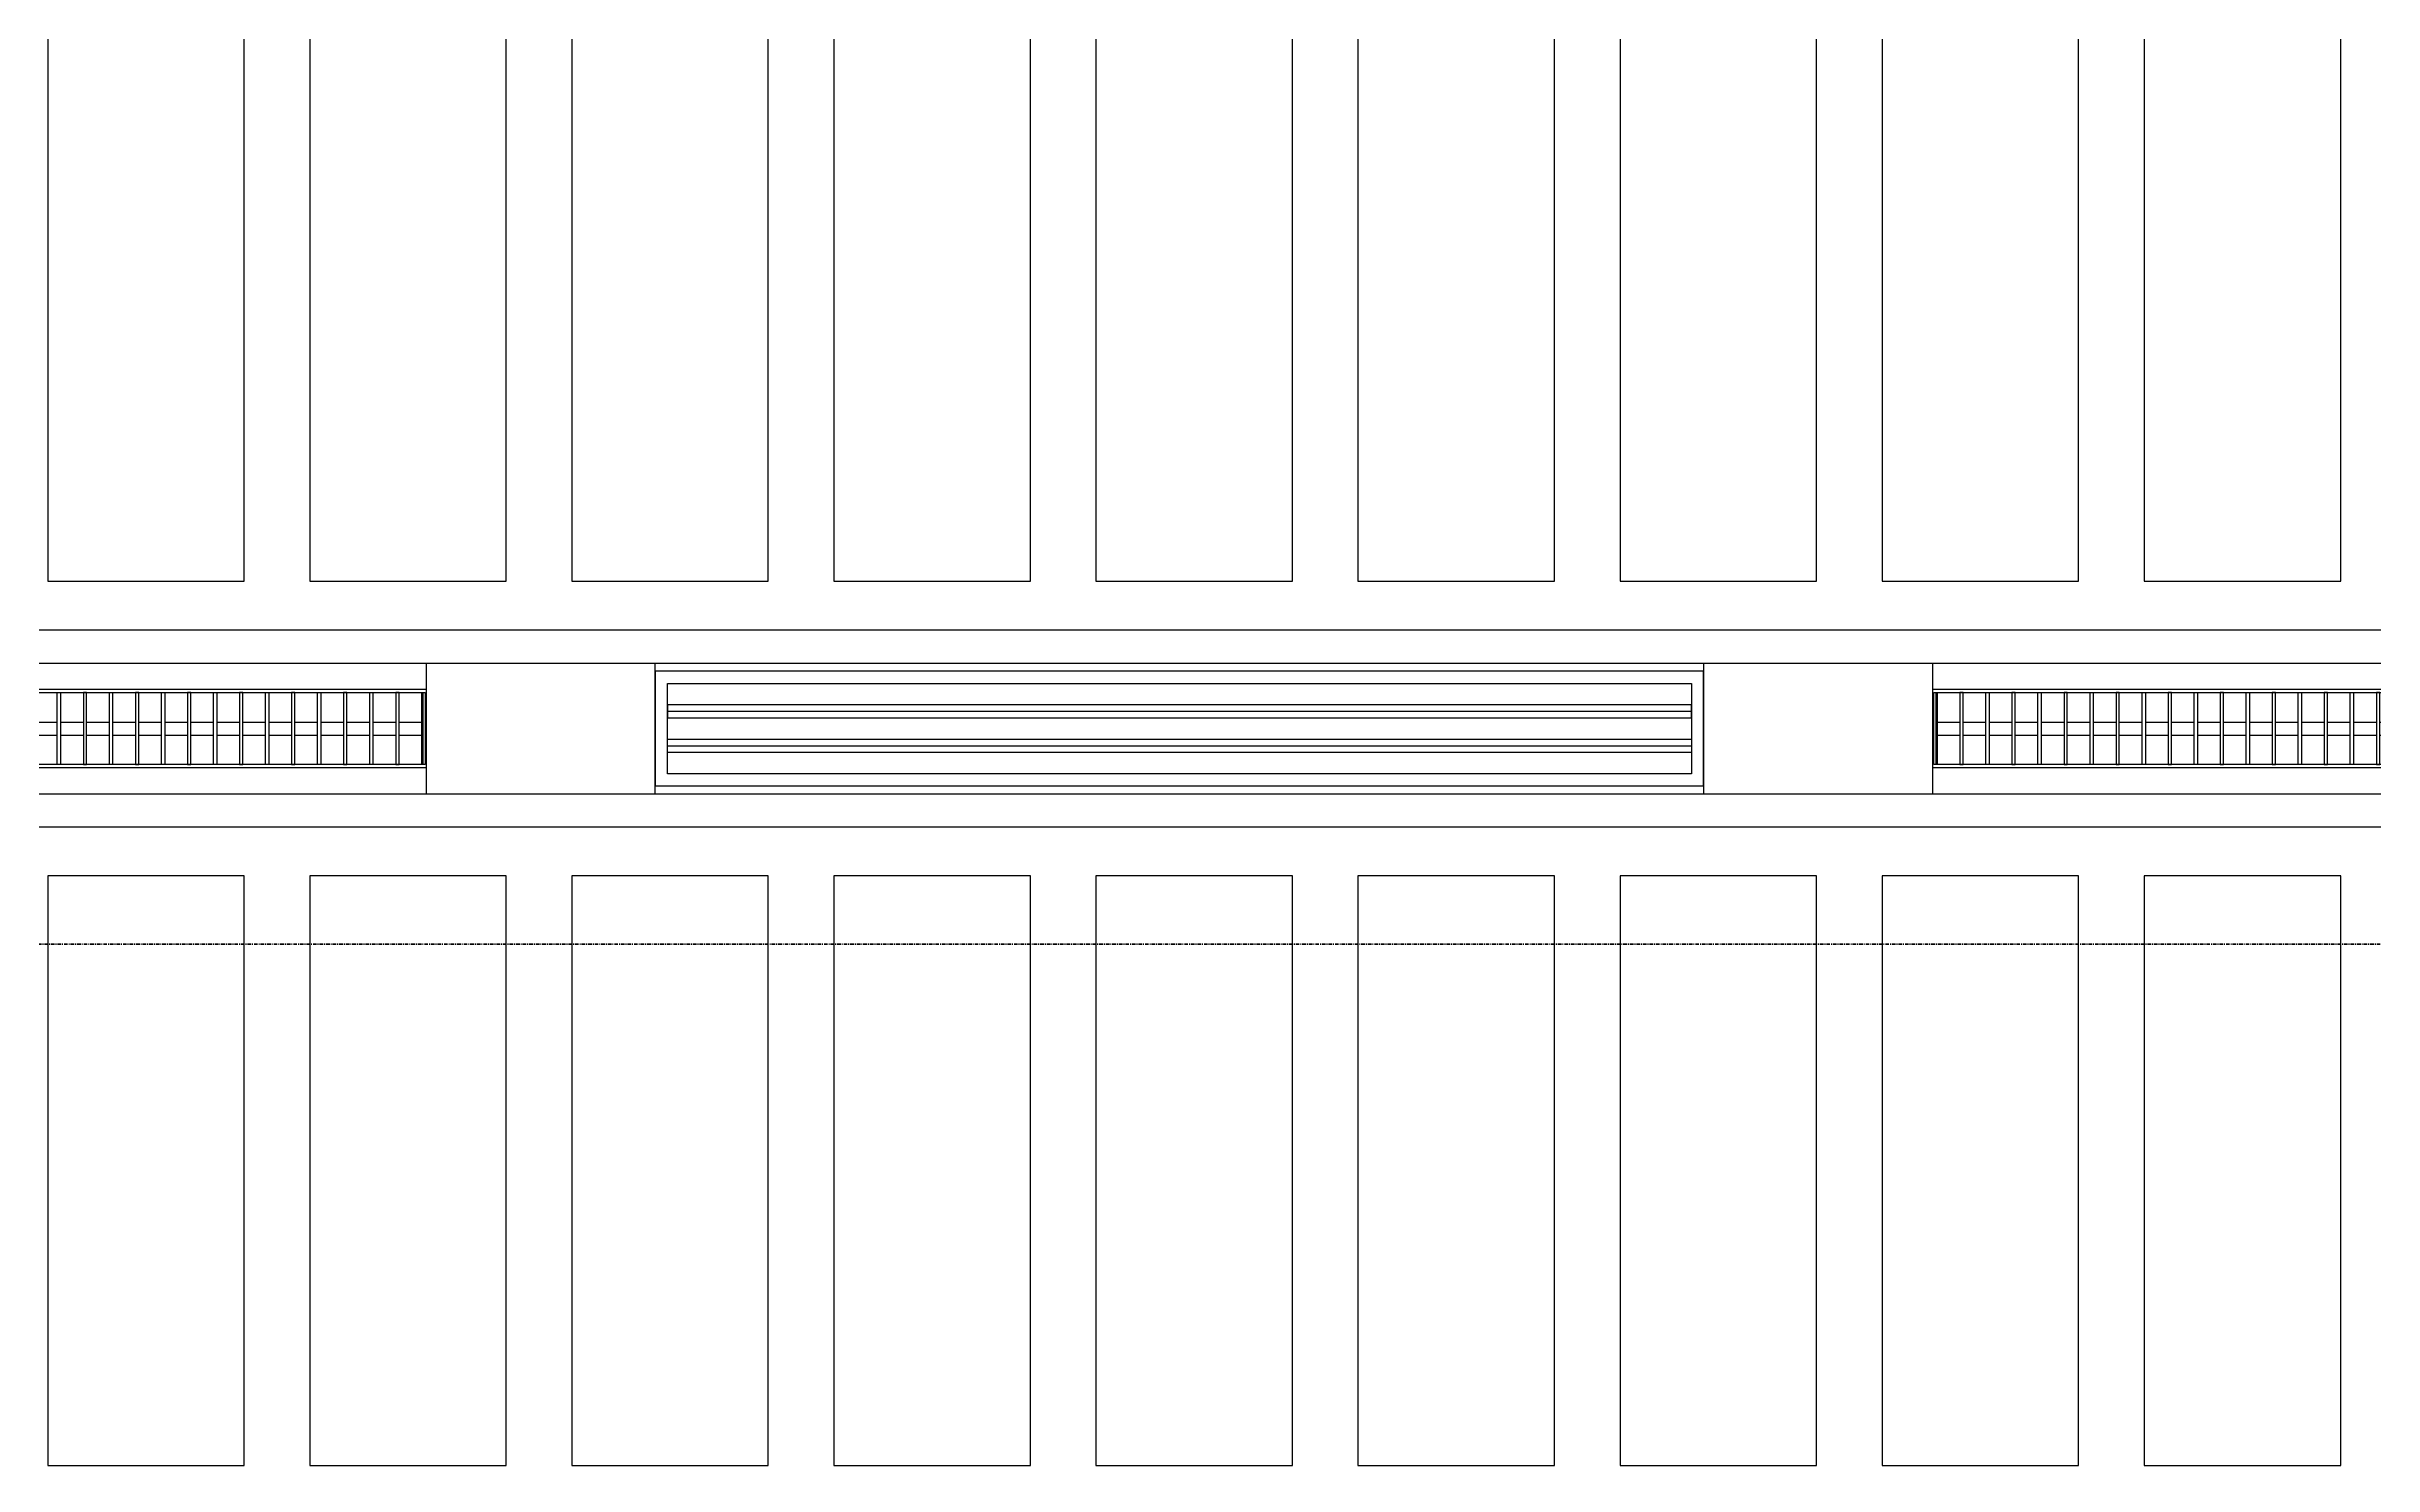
# Model space of a CAD drawing. Header units: millimetres. Extents: x -678720 to -601931, y -306 to 39239.
# Drawn here: x -672726 to -669174, y 4344 to 6510 of the extents above; entities that cross this region are included whole.
import ezdxf
from ezdxf.enums import TextEntityAlignment as Align
from ezdxf.xclip import XClip

# ---------------------------------------------------------------- set-up
doc = ezdxf.new("R2010")
doc.units = ezdxf.units.MM
doc.header["$XCLIPFRAME"] = 0
doc.linetypes.add('DPA_Grid _ Level 100', pattern=[10, 5.5, -1.6, 1.3, -1.6])
for name, color, linetype in [('000 - WIPEOUT', 250, 'Continuous'), ('001 - ASCESSORIES', 251, 'Continuous'), ('A04_TUBE SERIES', 2, 'Continuous'), ('A11_ALU.SOLID SHEET', 2, 'Continuous')]:
    doc.layers.add(name, color=color, linetype=linetype)
doc.layers.add('008 - LIGHTING', color=1, linetype='Continuous', lineweight=9)
doc.layers.add('G-ANNO-SECL', color=3, linetype='Continuous', lineweight=9)

# ---------------------------------------------------------------- blocks, each defined once
blk = doc.blocks.new('*U475')
blk.add_point((0, 0))
at = {"layer": 'Defpoints', "color": 250}
blk.add_text('AL.SHEET-HAT-TYPE-C', height=7, rotation=270, dxfattribs=at).set_placement((15, 0), align=Align.BOTTOM_CENTER)
blk.add_wipeout([(0, -100), (350, -100), (350, 100), (0, 100)]).dxf.layer = '000 - WIPEOUT'
at = {"layer": 'A11_ALU.SOLID SHEET', "color": 0}
blk.add_lwpolyline([(0, -100), (350, -100), (350, 100), (0, 100)], close=True, dxfattribs=at)
blk = doc.blocks.new('*U476')
at = {"layer": '001 - ASCESSORIES', "color": 0, "linetype": 'ByBlock'}
blk.add_lwpolyline([(800, 87.5), (-800, 87.5), (-800, -87.5), (800, -87.5)], close=True, dxfattribs=at)
at = {"layer": '001 - ASCESSORIES', "linetype": 'ByBlock'}
for points in [[(-781.5, 69), (781.5, 69), (781.5, -69), (-781.5, -69)], [(781.5, 36.3), (-781.5, 36.3), (-781.5, 16.3), (781.5, 16.3)], [(-781.5, -16.3), (781.5, -16.3), (781.5, -36.3), (-781.5, -36.3)]]:
    blk.add_lwpolyline(points, close=True, dxfattribs=at)
for points in [[(781.5, 26.3), (-781.5, 26.3)], [(-781.5, -26.3), (781.5, -26.3)]]:
    blk.add_lwpolyline(points, dxfattribs=at)
blk = doc.blocks.new('*U474')
at = {"color": 1}
blk.add_wipeout([(600, -60), (-600, -60), (-600, 60), (600, 60)], dxfattribs=at).dxf.layer = '000 - WIPEOUT'
at = {"layer": '001 - ASCESSORIES', "color": 0}
blk.add_lwpolyline([(600, -60), (-600, -60), (-600, 60), (600, 60)], close=True, dxfattribs=at)
at = {"layer": '001 - ASCESSORIES'}
for points in [[(-593.5, -55), (-598.5, -55), (-598.5, 55), (-593.5, 55)], [(595, -55), (-595, -55), (-595, 55), (595, 55)], [(-558.8, -55), (-553.8, -55), (-553.8, 55), (-558.8, 55)], [(-514, -55), (-519, -55), (-519, 55), (-514, 55)], [(-479.3, -55), (-474.3, -55), (-474.3, 55), (-479.3, 55)], [(-434.6, -55), (-439.6, -55), (-439.6, 55), (-434.6, 55)], [(-399.8, -55), (-394.8, -55), (-394.8, 55), (-399.8, 55)], [(-355.1, -55), (-360.1, -55), (-360.1, 55), (-355.1, 55)], [(-320.4, -55), (-315.4, -55), (-315.4, 55), (-320.4, 55)], [(-275.6, -55), (-280.6, -55), (-280.6, 55), (-275.6, 55)], [(-240.9, -55), (-235.9, -55), (-235.9, 55), (-240.9, 55)], [(-196.2, -55), (-201.2, -55), (-201.2, 55), (-196.2, 55)], [(-161.4, -55), (-156.4, -55), (-156.4, 55), (-161.4, 55)], [(-116.7, -55), (-121.7, -55), (-121.7, 55), (-116.7, 55)], [(-82, -55), (-77, -55), (-77, 55), (-82, 55)], [(-37.2, -55), (-42.2, -55), (-42.2, 55), (-37.2, 55)], [(-2.5, -55), (2.5, -55), (2.5, 55), (-2.5, 55)], [(42.2, -55), (37.2, -55), (37.2, 55), (42.2, 55)], [(77, -55), (82, -55), (82, 55), (77, 55)], [(121.7, -55), (116.7, -55), (116.7, 55), (121.7, 55)], [(156.4, -55), (161.4, -55), (161.4, 55), (156.4, 55)], [(201.2, -55), (196.2, -55), (196.2, 55), (201.2, 55)], [(235.9, -55), (240.9, -55), (240.9, 55), (235.9, 55)], [(280.6, -55), (275.6, -55), (275.6, 55), (280.6, 55)], [(315.4, -55), (320.4, -55), (320.4, 55), (315.4, 55)], [(360.1, -55), (355.1, -55), (355.1, 55), (360.1, 55)], [(394.8, -55), (399.8, -55), (399.8, 55), (394.8, 55)], [(439.6, -55), (434.6, -55), (434.6, 55), (439.6, 55)], [(474.3, -55), (479.3, -55), (479.3, 55), (474.3, 55)], [(519, -55), (514, -55), (514, 55), (519, 55)], [(553.8, -55), (558.8, -55), (558.8, 55), (553.8, 55)], [(598.5, -55), (593.5, -55), (593.5, 55), (598.5, 55)]]:
    blk.add_lwpolyline(points, close=True, dxfattribs=at)
for points in [[(-593.5, 10), (-558.8, 10)], [(-553.8, 10), (-519, 10)], [(-514, 10), (-479.3, 10)], [(-474.3, 10), (-439.6, 10)], [(-434.6, 10), (-399.8, 10)], [(-394.8, 10), (-360.1, 10)], [(-355.1, 10), (-320.4, 10)], [(-315.4, 10), (-280.6, 10)], [(-275.6, 10), (-240.9, 10)], [(-235.9, 10), (-201.2, 10)], [(-196.2, 10), (-161.4, 10)], [(-156.4, 10), (-121.7, 10)], [(-116.7, 10), (-82, 10)], [(-77, 10), (-42.2, 10)], [(-37.2, 10), (-2.5, 10)], [(2.5, 10), (37.2, 10)], [(42.2, 10), (77, 10)], [(82, 10), (116.7, 10)], [(121.7, 10), (156.4, 10)], [(161.4, 10), (196.2, 10)], [(201.2, 10), (235.9, 10)], [(240.9, 10), (275.6, 10)], [(280.6, 10), (315.4, 10)], [(320.4, 10), (355.1, 10)], [(360.1, 10), (394.8, 10)], [(399.8, 10), (434.6, 10)], [(439.6, 10), (474.3, 10)], [(479.3, 10), (514, 10)], [(519, 10), (553.8, 10)], [(558.8, 10), (593.5, 10)], [(-593.5, -10), (-558.8, -10)], [(-553.8, -10), (-519, -10)], [(-514, -10), (-479.3, -10)], [(-474.3, -10), (-439.6, -10)], [(-434.6, -10), (-399.8, -10)], [(-394.8, -10), (-360.1, -10)], [(-355.1, -10), (-320.4, -10)], [(-315.4, -10), (-280.6, -10)], [(-275.6, -10), (-240.9, -10)], [(-235.9, -10), (-201.2, -10)], [(-196.2, -10), (-161.4, -10)], [(-156.4, -10), (-121.7, -10)], [(-116.7, -10), (-82, -10)], [(-77, -10), (-42.2, -10)], [(-37.2, -10), (-2.5, -10)], [(2.5, -10), (37.2, -10)], [(42.2, -10), (77, -10)], [(82, -10), (116.7, -10)], [(121.7, -10), (156.4, -10)], [(161.4, -10), (196.2, -10)], [(201.2, -10), (235.9, -10)], [(240.9, -10), (275.6, -10)], [(280.6, -10), (315.4, -10)], [(320.4, -10), (355.1, -10)], [(360.1, -10), (394.8, -10)], [(399.8, -10), (434.6, -10)], [(439.6, -10), (474.3, -10)], [(479.3, -10), (514, -10)], [(519, -10), (553.8, -10)], [(558.8, -10), (593.5, -10)]]:
    blk.add_lwpolyline(points, dxfattribs=at)
blk = doc.blocks.new('*U492')
blk.add_wipeout([(-25, 0), (25, 0), (25, 81755), (-25, 81755)]).dxf.layer = '000 - WIPEOUT'
at = {"layer": 'A04_TUBE SERIES', "color": 0}
blk.add_lwpolyline([(-25, 0), (25, 0), (25, 81755), (-25, 81755)], close=True, dxfattribs=at)
at = {"layer": 'Defpoints', "color": 250, "flags": 1}
blk.add_attdef('EXTR.OVL-LENGTH_', (-33.1, -9), '', height=5, dxfattribs=at)
blk = doc.blocks.new('*U489')
blk.add_wipeout([(-25, 0), (25, 0), (25, 81755), (-25, 81755)]).dxf.layer = '000 - WIPEOUT'
at = {"layer": 'A04_TUBE SERIES', "color": 0}
blk.add_lwpolyline([(-25, 0), (25, 0), (25, 81755), (-25, 81755)], close=True, dxfattribs=at)
at = {"layer": 'Defpoints', "color": 250, "flags": 1}
blk.add_attdef('EXTR.OVL-LENGTH_', (-33.1, -9), '', height=5, dxfattribs=at)
blk = doc.blocks.new('*U604')
at = {"color": 3}
for points in [[(-875, -9650), (875, -9650), (875, -9950), (-875, -9950)], [(-875, -10050), (875, -10050), (875, -10350), (-875, -10350)], [(-875, -10450), (875, -10450), (875, -10750), (-875, -10750)], [(-875, -10850), (875, -10850), (875, -11150), (-875, -11150)], [(-875, -11250), (875, -11250), (875, -11550), (-875, -11550)], [(-875, -11650), (875, -11650), (875, -11950), (-875, -11950)], [(-875, -12050), (875, -12050), (875, -12350), (-875, -12350)], [(-875, -12450), (875, -12450), (875, -12750), (-875, -12750)], [(-875, -12850), (875, -12850), (875, -13150), (-875, -13150)]]:
    blk.add_wipeout(points, dxfattribs=at).dxf.layer = '000 - WIPEOUT'
at = {"layer": 'A11_ALU.SOLID SHEET', "color": 0, "linetype": 'ByBlock'}
for points in [[(-875, -9950), (875, -9950), (875, -9650), (-875, -9650)], [(-875, -10350), (875, -10350), (875, -10050), (-875, -10050)], [(-875, -10750), (875, -10750), (875, -10450), (-875, -10450)], [(-875, -11150), (875, -11150), (875, -10850), (-875, -10850)], [(-875, -11550), (875, -11550), (875, -11250), (-875, -11250)], [(-875, -11950), (875, -11950), (875, -11650), (-875, -11650)], [(-875, -12350), (875, -12350), (875, -12050), (-875, -12050)], [(-875, -12750), (875, -12750), (875, -12450), (-875, -12450)], [(-875, -13150), (875, -13150), (875, -12850), (-875, -12850)]]:
    blk.add_lwpolyline(points, close=True, dxfattribs=at)
blk = doc.blocks.new('*U607')
at = {"color": 3}
for points in [[(-450, -4050), (450, -4050), (450, -4350), (-450, -4350)], [(-450, -4450), (450, -4450), (450, -4750), (-450, -4750)], [(-450, -4850), (450, -4850), (450, -5150), (-450, -5150)], [(-450, -5250), (450, -5250), (450, -5550), (-450, -5550)], [(-450, -5650), (450, -5650), (450, -5950), (-450, -5950)], [(-450, -6050), (450, -6050), (450, -6350), (-450, -6350)], [(-450, -6450), (450, -6450), (450, -6750), (-450, -6750)], [(-450, -6850), (450, -6850), (450, -7150), (-450, -7150)], [(-450, -7250), (450, -7250), (450, -7550), (-450, -7550)]]:
    blk.add_wipeout(points, dxfattribs=at).dxf.layer = '000 - WIPEOUT'
at = {"layer": 'A11_ALU.SOLID SHEET', "color": 0, "linetype": 'ByBlock'}
for points in [[(-450, -4350), (450, -4350), (450, -4050), (-450, -4050)], [(-450, -4750), (450, -4750), (450, -4450), (-450, -4450)], [(-450, -5150), (450, -5150), (450, -4850), (-450, -4850)], [(-450, -5550), (450, -5550), (450, -5250), (-450, -5250)], [(-450, -5950), (450, -5950), (450, -5650), (-450, -5650)], [(-450, -6350), (450, -6350), (450, -6050), (-450, -6050)], [(-450, -6750), (450, -6750), (450, -6450), (-450, -6450)], [(-450, -7150), (450, -7150), (450, -6850), (-450, -6850)], [(-450, -7550), (450, -7550), (450, -7250), (-450, -7250)]]:
    blk.add_lwpolyline(points, close=True, dxfattribs=at)
blk = doc.blocks.new('*U743')
at = {"layer": 'A11_ALU.SOLID SHEET', "color": 0, "linetype": 'ByBlock', "rotation": 90}
for name, p in [('*U604', (62308.5, 2990)), ('*U607', (67908.5, 1215))]:
    blk.add_blockref(name, p, dxfattribs=at)
at = {"layer": 'A11_ALU.SOLID SHEET', "color": 1}
for p in [(72536, 1890), (74486, 1890)]:
    blk.add_blockref('*U475', p, dxfattribs=at)
at = {"layer": '008 - LIGHTING'}
for name, p in [('*U476', (73686, 1890)), ('*U474', (71936, 1890)), ('*U474', (75436, 1890))]:
    blk.add_blockref(name, p, dxfattribs=at)
at = {"layer": 'A04_TUBE SERIES', "color": 0, "linetype": 'ByBlock', "rotation": 270}
for name, p in [('*U492', (21303.5, 2015)), ('*U489', (21303.5, 1765))]:
    blk.add_blockref(name, p, dxfattribs=at)

msp = doc.modelspace()

# ---------------------------------------------------------------- block references
at = {"layer": 'A11_ALU.SOLID SHEET'}
ref = msp.add_blockref('*U743', (-744682.4, 3579), dxfattribs=at)
XClip(ref).set_block_clipping_path([(69798.6834257276, -3885.5002684942), (120965.0023936313, 33679.9972602262)])

# ---------------------------------------------------------------- next in the draw order: linework, layer by layer
at = {"layer": 'G-ANNO-SECL', "linetype": 'DPA_Grid _ Level 100', "lineweight": 50}
msp.add_line((-676908.9, 5139.9), (-604865.6, 5139.9), dxfattribs=at)

doc.saveas('drawing.dxf')
